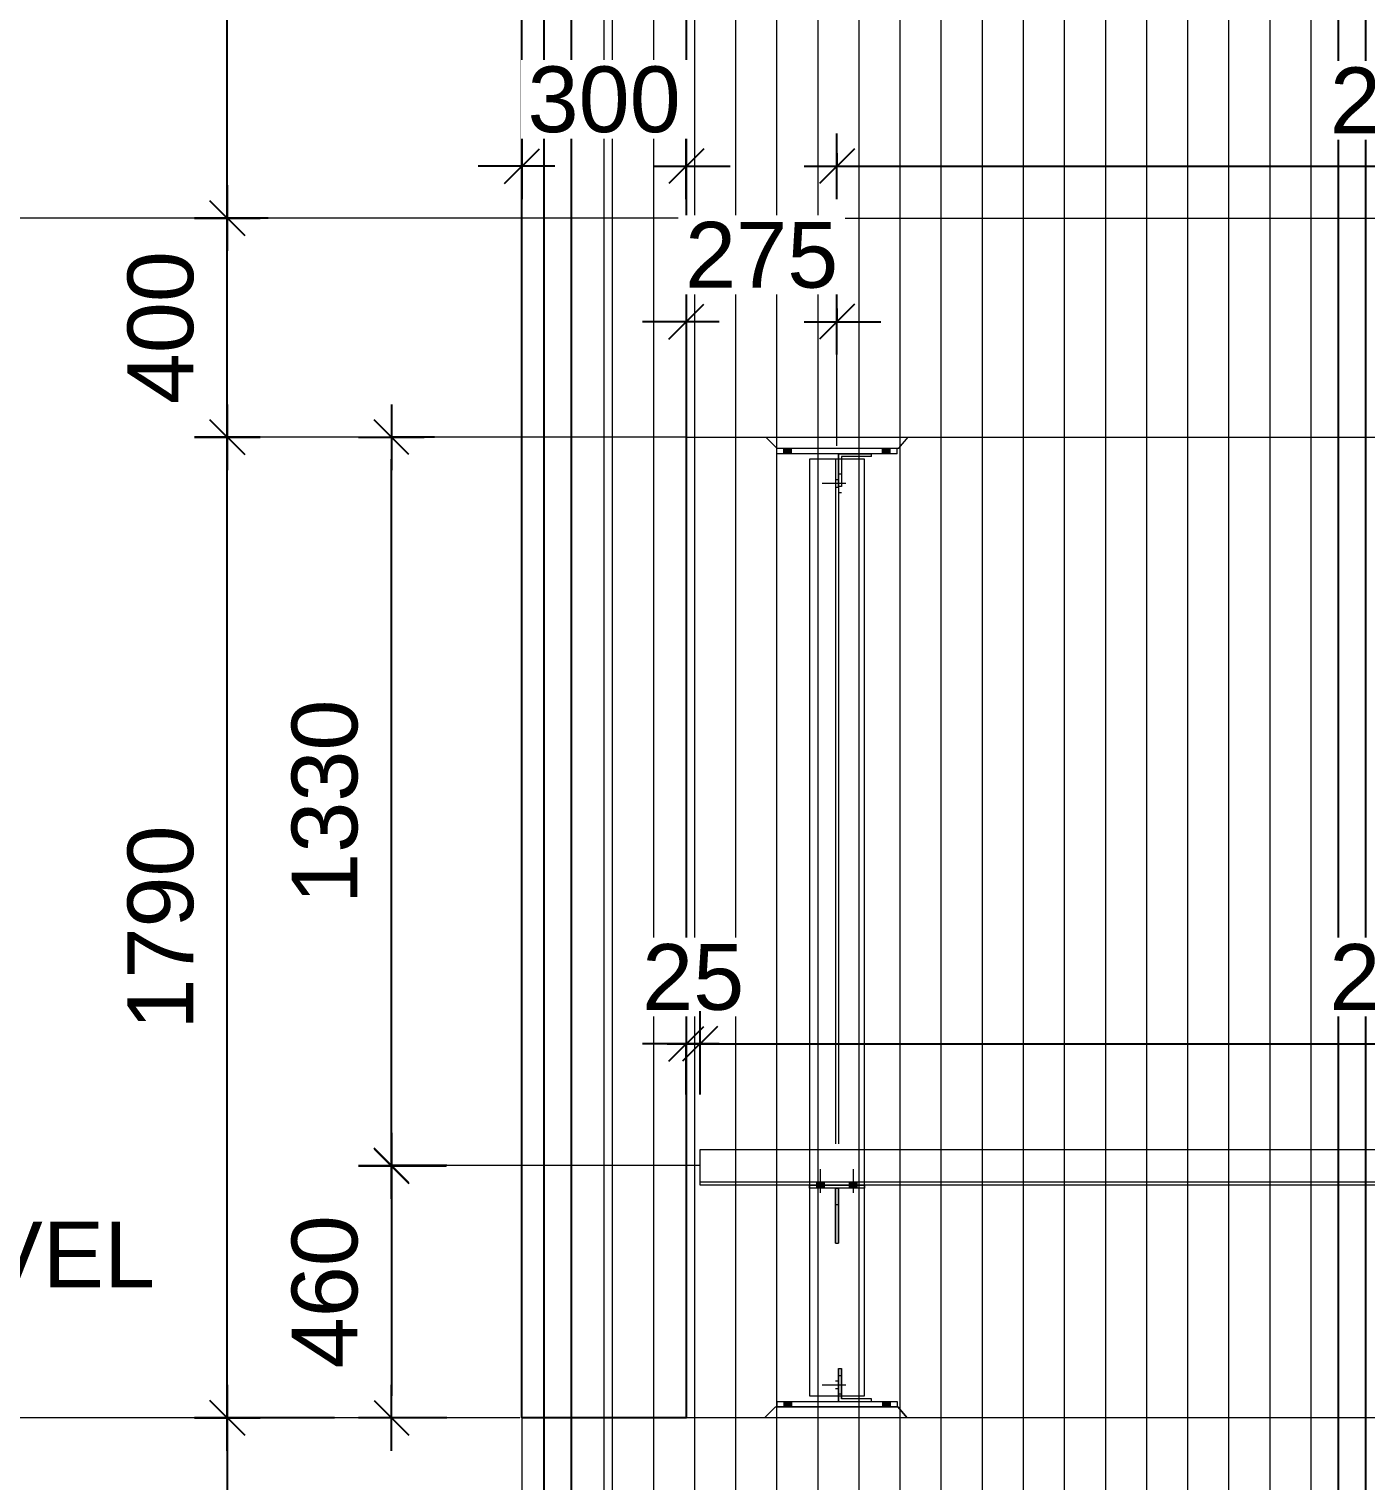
# Model space of a CAD drawing. Header units: millimetres. Extents: x 663313 to 1226001, y 1431724 to 1620898.
# Drawn here: x 663603.76 to 663606.2, y 1524720.935 to 1524723.586 of the extents above; entities that cross this region are included whole.
import ezdxf

# ---------------------------------------------------------------- set-up
doc = ezdxf.new("R2010")
doc.units = ezdxf.units.MM
for name, pattern in [('Grid Line', [22.225, 12.7, -3.175, 3.175, -3.175]), ('HIDDEN', [0.375, 0.25, -0.125]), ('XKITLINE00', [0]), ('XKITLINE02', [4, 2, -2])]:
    doc.linetypes.add(name, pattern=pattern)
doc.layers.get('Defpoints').update_dxf_attribs({"color": 140})
for name, color, linetype in [('000 - D I M', 1, 'Continuous'), ('DIM', 1, 'Continuous'), ('REVISE', 3, 'Continuous'), ('VPORT', 250, 'Continuous')]:
    doc.layers.add(name, color=color, linetype=linetype)
for name, color, linetype, lineweight in [('A-GENM', 29, 'Continuous', 9), ('Bolt', 7, 'Continuous', 0), ('Part', 2, 'Continuous', 0), ('S-GRID', 1, 'Continuous', 9)]:
    doc.layers.add(name, color=color, linetype=linetype, lineweight=lineweight)
doc.styles.add('Arial', font='arial.ttf')
doc.dimstyles.new('Dim - 40 - End', dxfattribs={"dimscale": 0.04, "dimtxt": 3, "dimasz": 1, "dimexe": 0, "dimexo": 2.5, "dimgap": 1.5, "dimtad": 1, "dimdec": 0, "dimlfac": 1000, "dimzin": 1, "dimdsep": 46, "dimtxsty": 'Arial', "dimblk": 'END', "dimcen": 0.09, "dimclrd": 1, "dimclre": 49, "dimclrt": 3, "dimadec": 0, "dimazin": 0, "dimtfac": 1, "dimtdec": 0, "dimtix": 1, "dimtofl": 0, "dimtmove": 2, "dimatfit": 3, "dimfxl": 1, "dimtfill": 1, "dimtfillclr": 256, "dimtolj": 1, "dimtzin": 0, "dimarcsym": 0})

# ---------------------------------------------------------------- blocks, each defined once
blk = doc.blocks.new('*A2772264')
at = {"layer": 'Part', "linetype": 'XKITLINE00', "lineweight": 0}
for p, q in [((265.875752, -44.216541), (265.875759, -44.216541)), ((265.875759, -44.216541), (268.075759, -44.216541)), ((265.875759, -44.316541), (265.875759, -44.216541)), ((268.075752, -44.216541), (268.075759, -44.216541)), ((268.075759, -44.216541), (268.075759, -44.316541)), ((265.875752, -44.316541), (265.875759, -44.316541)), ((268.075759, -44.316541), (265.875759, -44.316541)), ((268.075752, -44.316541), (268.075759, -44.316541))]:
    blk.add_line(p, q, dxfattribs=at)
at = {"layer": 'Part', "linetype": 'XKITLINE02', "lineweight": 0}
for p, q in [((265.875752, -44.216541), (265.875752, -44.316541)), ((268.075752, -44.216541), (268.075752, -44.316541))]:
    blk.add_line(p, q, dxfattribs=at)
blk = doc.blocks.new('*A2773265')
at = {"layer": 'Part', "linetype": 'XKITLINE02', "lineweight": 0}
for p, q in [((267.005754, -43.616541), (267.055757, -43.616541)), ((267.005754, -44.216541), (267.005754, -43.616541)), ((267.005757, -43.616541), (267.005757, -44.116541)), ((267.055754, -44.166541), (267.055754, -43.616541)), ((267.055757, -43.616541), (267.055757, -44.116541)), ((267.005754, -44.216541), (267.605757, -44.216541)), ((267.605754, -44.216541), (267.605754, -44.166541))]:
    blk.add_line(p, q, dxfattribs=at)
at = {"layer": 'Part', "linetype": 'XKITLINE00', "lineweight": 0}
for p, q in [((267.005757, -44.116541), (267.005757, -44.216541)), ((267.605757, -44.166541), (267.055754, -44.166541)), ((267.055757, -44.116541), (267.055757, -44.166541)), ((267.605757, -44.216541), (267.605757, -44.166541))]:
    blk.add_line(p, q, dxfattribs=at)
blk = doc.blocks.new('*A2774266')
at = {"layer": 'Part', "linetype": 'XKITLINE02', "lineweight": 0}
for p, q in [((265.675751, -44.516541), (265.875752, -44.316541)), ((268.27576, -44.516541), (265.675751, -44.516541)), ((268.275751, -44.516541), (268.105752, -44.316541))]:
    blk.add_line(p, q, dxfattribs=at)
at = {"layer": 'Part', "linetype": 'XKITLINE00', "lineweight": 0}
for p, q in [((265.67576, -44.516541), (265.875759, -44.316541)), ((265.875752, -44.316541), (265.875759, -44.316541)), ((265.875759, -44.316541), (268.105759, -44.316541)), ((268.105759, -44.316541), (268.27576, -44.516541))]:
    blk.add_line(p, q, dxfattribs=at)
blk = doc.blocks.new('*A2775267')
at = {"layer": 'Bolt', "linetype": 'XKITLINE02', "lineweight": 0}
for p, q in [((267.134955, -43.916541), (266.705755, -43.916541)), ((267.005755, -43.846541), (266.945755, -43.846541)), ((267.005756, -43.986541), (266.945756, -43.986541)), ((267.055755, -43.746541), (267.005755, -43.746541)), ((267.055756, -44.086541), (267.005756, -44.086541))]:
    blk.add_line(p, q, dxfattribs=at)
blk = doc.blocks.new('*A2776268')
at = {"layer": 'Bolt'}
for points in [[(266.006, -44.317), (266.006, -44.217), (266.146, -44.217), (266.146, -44.317)], [(267.806, -44.317), (267.806, -44.217), (267.946, -44.217), (267.946, -44.317)]]:
    blk.add_hatch(color=256, dxfattribs=at).paths.add_polyline_path(points, flags=17)
at = {"layer": 'Bolt', "linetype": 'XKITLINE00', "lineweight": 0}
for p, q in [((266.006, -44.217), (266.006, -44.317)), ((266.076, -44.217), (266.076, -44.317)), ((266.146, -44.217), (266.146, -44.317)), ((267.806, -44.217), (267.806, -44.317)), ((267.876, -44.217), (267.876, -44.317)), ((267.946, -44.217), (267.946, -44.317))]:
    blk.add_line(p, q, dxfattribs=at)
blk = doc.blocks.new('*A2777269')
at = {"layer": 'Part', "linetype": 'XKITLINE00', "lineweight": 0}
for p, q in [((266.945758, -40.326541), (267.005763, -40.326541)), ((266.945763, -40.626541), (266.945763, -40.326541)), ((267.005758, -40.326541), (267.005763, -40.326541)), ((267.005763, -40.326541), (267.005763, -40.626541)), ((266.945759, -41.326541), (266.945763, -40.626541)), ((267.005763, -40.626541), (266.945763, -40.626541)), ((267.005763, -40.626541), (267.005759, -41.326541)), ((266.945758, -41.326541), (267.005759, -41.326541)), ((267.005759, -41.326541), (267.005758, -41.326541))]:
    blk.add_line(p, q, dxfattribs=at)
at = {"layer": 'Part', "linetype": 'XKITLINE02', "lineweight": 0}
for p, q in [((266.945763, -40.326541), (266.945758, -40.326541)), ((266.945758, -40.326541), (266.945758, -41.326541)), ((267.005758, -41.326541), (267.005758, -40.326541)), ((266.945759, -41.326541), (266.945758, -41.326541))]:
    blk.add_line(p, q, dxfattribs=at)
blk = doc.blocks.new('*A2778270')
at = {"layer": 'Part', "linetype": 'XKITLINE02', "lineweight": 0}
for p, q in [((266.475758, -40.266541), (267.475763, -40.266541)), ((266.475758, -40.326541), (266.475758, -40.266541)), ((267.475758, -40.266541), (267.475758, -40.326541))]:
    blk.add_line(p, q, dxfattribs=at)
at = {"layer": 'Part', "linetype": 'XKITLINE00', "lineweight": 0}
for p, q in [((266.475763, -40.326541), (266.475763, -40.266541)), ((267.475763, -40.326541), (267.475763, -40.266541)), ((267.475763, -40.326541), (266.475758, -40.326541)), ((267.475758, -40.326541), (267.475763, -40.326541))]:
    blk.add_line(p, q, dxfattribs=at)
blk = doc.blocks.new('*A2779271')
at = {"layer": 'Bolt'}
for points in [[(266.606, -40.267), (266.606, -40.207), (266.746, -40.207), (266.746, -40.267)], [(266.606, -40.327), (266.606, -40.267), (266.746, -40.267), (266.746, -40.327)], [(267.206, -40.267), (267.206, -40.207), (267.346, -40.207), (267.346, -40.267)], [(267.206, -40.327), (267.206, -40.267), (267.346, -40.267), (267.346, -40.327)]]:
    blk.add_hatch(color=256, dxfattribs=at).paths.add_polyline_path(points, flags=17)
at = {"layer": 'Bolt', "linetype": 'XKITLINE00', "lineweight": 0}
for p, q in [((266.676, -40.406), (266.676, -39.977)), ((267.276, -40.406), (267.276, -39.977)), ((266.606, -40.267), (266.606, -40.207)), ((266.606, -40.327), (266.606, -40.267)), ((266.746, -40.267), (266.746, -40.207)), ((266.746, -40.327), (266.746, -40.267)), ((267.206, -40.267), (267.206, -40.207)), ((267.206, -40.327), (267.206, -40.267)), ((267.346, -40.267), (267.346, -40.207)), ((267.346, -40.327), (267.346, -40.267))]:
    blk.add_line(p, q, dxfattribs=at)
blk = doc.blocks.new('*A2793272')
at = {"layer": 'Part', "linetype": 'XKITLINE00', "lineweight": 0}
for p, q in [((265.875752, -26.570507), (268.075759, -26.570507)), ((268.075759, -26.670507), (265.875752, -26.670507)), ((265.875759, -26.670507), (265.875759, -26.570507)), ((268.075759, -26.570507), (268.075752, -26.570507)), ((268.075752, -26.670507), (268.075759, -26.670507)), ((268.075759, -26.670507), (268.075759, -26.570507))]:
    blk.add_line(p, q, dxfattribs=at)
at = {"layer": 'Part', "linetype": 'XKITLINE02', "lineweight": 0}
for p, q in [((265.875752, -26.670507), (265.875752, -26.570507)), ((268.075752, -26.670507), (268.075752, -26.570507))]:
    blk.add_line(p, q, dxfattribs=at)
blk = doc.blocks.new('*A2794273')
at = {"layer": 'Part', "linetype": 'XKITLINE02', "lineweight": 0}
for p, q in [((267.005754, -26.670507), (267.605757, -26.670507)), ((267.005754, -27.270507), (267.005754, -26.670507)), ((267.055754, -26.720507), (267.055754, -27.270507)), ((267.605754, -26.720507), (267.605754, -26.670507)), ((267.005757, -26.770507), (267.005757, -27.270507)), ((267.055757, -26.770507), (267.055757, -27.270507)), ((267.055757, -27.270507), (267.005754, -27.270507))]:
    blk.add_line(p, q, dxfattribs=at)
at = {"layer": 'Part', "linetype": 'XKITLINE00', "lineweight": 0}
for p, q in [((267.005757, -26.670507), (267.005757, -26.770507)), ((267.055757, -26.720507), (267.055754, -26.720507)), ((267.605757, -26.720507), (267.055757, -26.720507)), ((267.055757, -26.720507), (267.055757, -26.770507)), ((267.605754, -26.720507), (267.605757, -26.720507)), ((267.605757, -26.720507), (267.605757, -26.670507))]:
    blk.add_line(p, q, dxfattribs=at)
blk = doc.blocks.new('*A2795274')
at = {"layer": 'Part', "linetype": 'XKITLINE02', "lineweight": 0}
for p, q in [((265.675751, -26.370507), (268.27576, -26.370507)), ((265.675751, -26.370507), (265.875752, -26.570507)), ((268.105752, -26.570507), (268.275751, -26.370507)), ((265.875752, -26.570507), (265.875759, -26.570507))]:
    blk.add_line(p, q, dxfattribs=at)
at = {"layer": 'Part', "linetype": 'XKITLINE00', "lineweight": 0}
for p, q in [((265.875759, -26.570507), (265.67576, -26.370507)), ((268.105759, -26.570507), (268.27576, -26.370507)), ((265.875759, -26.570507), (265.875752, -26.570507)), ((265.875759, -26.570507), (268.105759, -26.570507)), ((268.105759, -26.570507), (268.105752, -26.570507))]:
    blk.add_line(p, q, dxfattribs=at)
blk = doc.blocks.new('*A2796275')
at = {"layer": 'Bolt', "linetype": 'XKITLINE02', "lineweight": 0}
for p, q in [((267.134955, -26.970507), (266.705755, -26.970507)), ((267.005755, -26.900507), (266.945755, -26.900507)), ((267.055755, -26.800507), (267.005755, -26.800507)), ((267.005756, -27.040507), (266.945756, -27.040507)), ((267.055756, -27.140507), (267.005756, -27.140507))]:
    blk.add_line(p, q, dxfattribs=at)
blk = doc.blocks.new('*A2797276')
at = {"layer": 'Bolt'}
for points in [[(266.146, -26.571), (266.146, -26.671), (266.006, -26.671), (266.006, -26.571)], [(267.946, -26.571), (267.946, -26.671), (267.806, -26.671), (267.806, -26.571)]]:
    blk.add_hatch(color=256, dxfattribs=at).paths.add_polyline_path(points, flags=17)
at = {"layer": 'Bolt', "linetype": 'XKITLINE00', "lineweight": 0}
for p, q in [((266.006, -26.671), (266.006, -26.571)), ((266.076, -26.671), (266.076, -26.571)), ((266.146, -26.671), (266.146, -26.571)), ((267.806, -26.671), (267.806, -26.571)), ((267.876, -26.671), (267.876, -26.571)), ((267.946, -26.671), (267.946, -26.571))]:
    blk.add_line(p, q, dxfattribs=at)
blk = doc.blocks.new('END')
at = {"color": 1}
for p, q in [((0, 1.5), (0, -1.5)), ((1.5, 0), (-1.5, 0))]:
    blk.add_line(p, q, dxfattribs=at)
at = {"color": 3}
blk.add_line((-0.795, -0.795), (0.795, 0.795), dxfattribs=at)
blk = doc.blocks.new('*D4263')
at = {"layer": '000 - D I M', "color": 49, "lineweight": -2, "transparency": 16777216}
for p, q in [((663604.5222, 1524721.5112), (663604.421, 1524721.5112)), ((663604.5222, 1524721.0507), (663604.421, 1524721.0507))]:
    blk.add_line(p, q, dxfattribs=at)
at = {"layer": '000 - D I M', "color": 1, "lineweight": -2, "transparency": 16777216}
blk.add_line((663604.421, 1524721.4712), (663604.421, 1524721.0907), dxfattribs=at)
at = {"layer": 'Defpoints', "color": 0, "transparency": 16777216}
for p in [(663604.6222, 1524721.5112), (663604.421, 1524721.0507), (663604.6222, 1524721.0507)]:
    blk.add_point(p, dxfattribs=at)
at = {"layer": '000 - D I M', "color": 1, "lineweight": -2, "transparency": 16777216, "xscale": 0.04, "yscale": 0.04, "zscale": 0.04}
for p, rotation in [((663604.421, 1524721.5112), 90), ((663604.421, 1524721.0507), 270)]:
    blk.add_blockref('END', p, dxfattribs=dict(at, rotation=rotation))
at = {"layer": '000 - D I M', "color": 3, "transparency": 16777216, "insert": (663604.2997, 1524721.2809), "char_height": 0.12, "attachment_point": 5, "rotation": 90, "style": 'Arial', "bg_fill": 3, "box_fill_scale": 1.1, "bg_fill_color": 256, "bg_fill_true_color": 13158600, "bg_fill_transparency": 0}
blk.add_mtext('\\A1;460', dxfattribs=at)
blk = doc.blocks.new('*D4264')
at = {"layer": '000 - D I M', "color": 49, "lineweight": -2, "transparency": 16777216}
for p, q in [((663604.4995, 1524722.8407), (663604.421, 1524722.8407)), ((663604.5207, 1524721.5102), (663604.421, 1524721.5102))]:
    blk.add_line(p, q, dxfattribs=at)
at = {"layer": '000 - D I M', "color": 1, "lineweight": -2, "transparency": 16777216}
blk.add_line((663604.421, 1524721.5502), (663604.421, 1524722.8007), dxfattribs=at)
at = {"layer": 'Defpoints', "color": 0, "transparency": 16777216}
for p in [(663604.421, 1524722.8407), (663604.5995, 1524722.8407), (663604.6207, 1524721.5102)]:
    blk.add_point(p, dxfattribs=at)
at = {"layer": '000 - D I M', "color": 1, "lineweight": -2, "transparency": 16777216, "xscale": 0.04, "yscale": 0.04, "zscale": 0.04}
for p, rotation in [((663604.421, 1524722.8407), 90), ((663604.421, 1524721.5102), 270)]:
    blk.add_blockref('END', p, dxfattribs=dict(at, rotation=rotation))
at = {"layer": '000 - D I M', "color": 3, "transparency": 16777216, "insert": (663604.2997, 1524722.1754), "char_height": 0.12, "attachment_point": 5, "rotation": 90, "style": 'Arial', "bg_fill": 3, "box_fill_scale": 1.1, "bg_fill_color": 256, "bg_fill_true_color": 13158600, "bg_fill_transparency": 0}
blk.add_mtext('\\A1;1330', dxfattribs=at)
blk = doc.blocks.new('*D4265')
at = {"layer": '000 - D I M', "color": 49, "lineweight": -2, "transparency": 16777216}
for p, q in [((663604.3173, 1524721.0507), (663604.1214, 1524721.0507)), ((663604.3173, 1524720.1007), (663604.1214, 1524720.1007))]:
    blk.add_line(p, q, dxfattribs=at)
at = {"layer": '000 - D I M', "color": 1, "lineweight": -2, "transparency": 16777216}
blk.add_line((663604.1214, 1524721.0107), (663604.1214, 1524720.1407), dxfattribs=at)
at = {"layer": 'Defpoints', "color": 0, "transparency": 16777216}
for p in [(663604.4173, 1524721.0507), (663604.1214, 1524720.1007), (663604.4173, 1524720.1007)]:
    blk.add_point(p, dxfattribs=at)
at = {"layer": '000 - D I M', "color": 1, "lineweight": -2, "transparency": 16777216, "xscale": 0.04, "yscale": 0.04, "zscale": 0.04}
for p, rotation in [((663604.1214, 1524721.0507), 90), ((663604.1214, 1524720.1007), 270)]:
    blk.add_blockref('END', p, dxfattribs=dict(at, rotation=rotation))
at = {"layer": '000 - D I M', "color": 3, "transparency": 16777216, "insert": (663604.0001, 1524720.5757), "char_height": 0.12, "attachment_point": 5, "rotation": 90, "style": 'Arial', "bg_fill": 3, "box_fill_scale": 1.1, "bg_fill_color": 256, "bg_fill_true_color": 13158600, "bg_fill_transparency": 0}
blk.add_mtext('\\A1;950', dxfattribs=at)
blk = doc.blocks.new('*D4266')
at = {"layer": '000 - D I M', "color": 49, "lineweight": -2, "transparency": 16777216}
for p, q in [((663604.164, 1524722.8407), (663604.1214, 1524722.8407)), ((663604.164, 1524721.0507), (663604.1214, 1524721.0507))]:
    blk.add_line(p, q, dxfattribs=at)
at = {"layer": '000 - D I M', "color": 1, "lineweight": -2, "transparency": 16777216}
blk.add_line((663604.1214, 1524721.0907), (663604.1214, 1524722.8007), dxfattribs=at)
at = {"layer": 'Defpoints', "color": 0, "transparency": 16777216}
for p in [(663604.1214, 1524722.8407), (663604.264, 1524722.8407), (663604.264, 1524721.0507)]:
    blk.add_point(p, dxfattribs=at)
at = {"layer": '000 - D I M', "color": 1, "lineweight": -2, "transparency": 16777216, "xscale": 0.04, "yscale": 0.04, "zscale": 0.04}
for p, rotation in [((663604.1214, 1524722.8407), 90), ((663604.1214, 1524721.0507), 270)]:
    blk.add_blockref('END', p, dxfattribs=dict(at, rotation=rotation))
at = {"layer": '000 - D I M', "color": 3, "transparency": 16777216, "insert": (663604.0001, 1524721.9457), "char_height": 0.12, "attachment_point": 5, "rotation": 90, "style": 'Arial', "bg_fill": 3, "box_fill_scale": 1.1, "bg_fill_color": 256, "bg_fill_true_color": 13158600, "bg_fill_transparency": 0}
blk.add_mtext('\\A1;1790', dxfattribs=at)
blk = doc.blocks.new('*D4267')
at = {"layer": '000 - D I M', "color": 49, "lineweight": -2, "transparency": 16777216}
for p, q in [((663604.1563, 1524723.2407), (663604.1214, 1524723.2407)), ((663604.1563, 1524722.8407), (663604.1214, 1524722.8407))]:
    blk.add_line(p, q, dxfattribs=at)
at = {"layer": '000 - D I M', "color": 1, "lineweight": -2, "transparency": 16777216}
blk.add_line((663604.1214, 1524722.8807), (663604.1214, 1524723.2007), dxfattribs=at)
at = {"layer": 'Defpoints', "color": 0, "transparency": 16777216}
for p in [(663604.1214, 1524723.2407), (663604.2563, 1524723.2407), (663604.2563, 1524722.8407)]:
    blk.add_point(p, dxfattribs=at)
at = {"layer": '000 - D I M', "color": 1, "lineweight": -2, "transparency": 16777216, "xscale": 0.04, "yscale": 0.04, "zscale": 0.04}
for p, rotation in [((663604.1214, 1524723.2407), 90), ((663604.1214, 1524722.8407), 270)]:
    blk.add_blockref('END', p, dxfattribs=dict(at, rotation=rotation))
at = {"layer": '000 - D I M', "color": 3, "transparency": 16777216, "insert": (663604.0001, 1524723.0407), "char_height": 0.12, "attachment_point": 5, "rotation": 90, "style": 'Arial', "bg_fill": 3, "box_fill_scale": 1.1, "bg_fill_color": 256, "bg_fill_true_color": 13158600, "bg_fill_transparency": 0}
blk.add_mtext('\\A1;400', dxfattribs=at)
blk = doc.blocks.new('GM_Louver Grill Vertical Z1 - Z Profile-V42-ENT 4 ELE-1 sheet')
at = {"layer": 'A-GENM'}
blk.add_line((1800304.2, 105898.4), (1800304.2, 110050), dxfattribs=at)
blk = doc.blocks.new('2')
at = {"color": 1}
for p, q in [((1799028.8, 110050), (1799028.8, 105902.3)), ((1800429.2, 105902.3), (1800429.2, 110050))]:
    blk.add_line(p, q, dxfattribs=at)
blk.add_lwpolyline([(1800479.2, 110050), (1798978.8, 110050), (1798978.8, 105902.3), (1800479.2, 105902.3)], close=True, dxfattribs=at)
at = {"layer": 'A-GENM'}
for p in [(-1200, 0), (-1125, 0), (-1050, 0), (-975, 0), (-900, 0), (-825, 0), (-750, 0), (-675, 0), (-600, 0), (-525, 0), (-450, 0), (-375, 0), (-300, 0), (-225, 0), (-150, 0), (-75, 0), (0, 0), (75, 0)]:
    blk.add_blockref('GM_Louver Grill Vertical Z1 - Z Profile-V42-ENT 4 ELE-1 sheet', p, dxfattribs=at)
blk = doc.blocks.new('*D4054')
at = {"layer": '000 - D I M', "color": 1, "lineweight": -2, "transparency": 16777216}
for p, q in [((663604.6192, 1524723.3354), (663604.5792, 1524723.3354)), ((663604.9992, 1524723.3354), (663605.0392, 1524723.3354))]:
    blk.add_line(p, q, dxfattribs=at)
at = {"layer": '000 - D I M', "color": 49, "lineweight": -2, "transparency": 16777216}
for p, q in [((663604.6592, 1524723.3371), (663604.6592, 1524723.3354)), ((663604.9592, 1524723.3371), (663604.9592, 1524723.3354))]:
    blk.add_line(p, q, dxfattribs=at)
at = {"layer": 'Defpoints', "color": 0, "transparency": 16777216}
for p in [(663604.9592, 1524723.3354), (663604.6592, 1524723.2371), (663604.9592, 1524723.2371)]:
    blk.add_point(p, dxfattribs=at)
at = {"layer": '000 - D I M', "color": 1, "lineweight": -2, "transparency": 16777216, "xscale": 0.04, "yscale": 0.04, "zscale": 0.04}
blk.add_blockref('END', (663604.6592, 1524723.3354), dxfattribs=at)
at = {"layer": '000 - D I M', "color": 1, "lineweight": -2, "transparency": 16777216, "xscale": 0.04, "yscale": 0.04, "zscale": 0.04, "rotation": 180}
blk.add_blockref('END', (663604.9592, 1524723.3354), dxfattribs=at)
at = {"layer": '000 - D I M', "color": 3, "transparency": 16777216, "insert": (663604.8092, 1524723.4567), "char_height": 0.12, "attachment_point": 5, "style": 'Arial', "bg_fill": 3, "box_fill_scale": 1.1, "bg_fill_color": 256, "bg_fill_true_color": 13158600, "bg_fill_transparency": 0}
blk.add_mtext('\\A1;300', dxfattribs=at)
blk = doc.blocks.new('*D4055')
at = {"layer": '000 - D I M', "color": 49, "lineweight": -2, "transparency": 16777216}
for p, q in [((663605.2342, 1524723.0756), (663605.2342, 1524723.0516)), ((663604.9592, 1524723.0533), (663604.9592, 1524723.0516))]:
    blk.add_line(p, q, dxfattribs=at)
at = {"layer": '000 - D I M', "color": 1, "lineweight": -2, "transparency": 16777216}
for p, q in [((663604.9192, 1524723.0516), (663604.8792, 1524723.0516)), ((663605.2742, 1524723.0516), (663605.3142, 1524723.0516))]:
    blk.add_line(p, q, dxfattribs=at)
at = {"layer": 'Defpoints', "color": 0, "transparency": 16777216}
for p in [(663605.2342, 1524723.0516), (663605.2342, 1524722.9756), (663604.9592, 1524722.9533)]:
    blk.add_point(p, dxfattribs=at)
at = {"layer": '000 - D I M', "color": 1, "lineweight": -2, "transparency": 16777216, "xscale": 0.04, "yscale": 0.04, "zscale": 0.04}
blk.add_blockref('END', (663604.9592, 1524723.0516), dxfattribs=at)
at = {"layer": '000 - D I M', "color": 1, "lineweight": -2, "transparency": 16777216, "xscale": 0.04, "yscale": 0.04, "zscale": 0.04, "rotation": 180}
blk.add_blockref('END', (663605.2342, 1524723.0516), dxfattribs=at)
at = {"layer": '000 - D I M', "color": 3, "transparency": 16777216, "insert": (663605.0967, 1524723.1729), "char_height": 0.12, "attachment_point": 5, "style": 'Arial', "bg_fill": 3, "box_fill_scale": 1.1, "bg_fill_color": 256, "bg_fill_true_color": 13158600, "bg_fill_transparency": 0}
blk.add_mtext('\\A1;275', dxfattribs=at)
blk = doc.blocks.new('*D4056')
at = {"layer": '000 - D I M', "color": 49, "lineweight": -2, "transparency": 16777216}
for p, q in [((663605.2342, 1524723.3594), (663605.2342, 1524723.3354)), ((663607.4062, 1524723.3295), (663607.4062, 1524723.3354))]:
    blk.add_line(p, q, dxfattribs=at)
at = {"layer": '000 - D I M', "color": 1, "lineweight": -2, "transparency": 16777216}
blk.add_line((663605.2742, 1524723.3354), (663607.3662, 1524723.3354), dxfattribs=at)
at = {"layer": 'Defpoints', "color": 0, "transparency": 16777216}
for p in [(663607.4062, 1524723.3354), (663605.2342, 1524723.2594), (663607.4062, 1524723.2295)]:
    blk.add_point(p, dxfattribs=at)
at = {"layer": '000 - D I M', "color": 1, "lineweight": -2, "transparency": 16777216, "xscale": 0.04, "yscale": 0.04, "zscale": 0.04, "rotation": 180}
blk.add_blockref('END', (663605.2342, 1524723.3354), dxfattribs=at)
at = {"layer": '000 - D I M', "color": 1, "lineweight": -2, "transparency": 16777216, "xscale": 0.04, "yscale": 0.04, "zscale": 0.04}
blk.add_blockref('END', (663607.4062, 1524723.3354), dxfattribs=at)
at = {"layer": '000 - D I M', "color": 3, "transparency": 16777216, "insert": (663606.3202, 1524723.4557), "char_height": 0.12, "attachment_point": 5, "style": 'Arial', "bg_fill": 3, "box_fill_scale": 1.1, "bg_fill_color": 256, "bg_fill_true_color": 13158600, "bg_fill_transparency": 0}
blk.add_mtext('\\A1;2172', dxfattribs=at)
blk = doc.blocks.new('*D4421')
at = {"layer": '000 - D I M', "color": 1, "lineweight": -2, "transparency": 16777216}
for p, q in [((663604.9192, 1524721.7333), (663604.8792, 1524721.7333)), ((663605.0242, 1524721.7333), (663605.0642, 1524721.7333))]:
    blk.add_line(p, q, dxfattribs=at)
at = {"layer": '000 - D I M', "color": 49, "lineweight": -2, "transparency": 16777216}
for p, q in [((663604.9592, 1524721.6407), (663604.9592, 1524721.7333)), ((663604.9842, 1524721.6407), (663604.9842, 1524721.7333))]:
    blk.add_line(p, q, dxfattribs=at)
at = {"layer": 'Defpoints', "color": 0, "transparency": 16777216}
for p in [(663604.9592, 1524721.7333), (663604.9592, 1524721.5407), (663604.9842, 1524721.5407)]:
    blk.add_point(p, dxfattribs=at)
at = {"layer": '000 - D I M', "color": 1, "lineweight": -2, "transparency": 16777216, "xscale": 0.04, "yscale": 0.04, "zscale": 0.04}
blk.add_blockref('END', (663604.9592, 1524721.7333), dxfattribs=at)
at = {"layer": '000 - D I M', "color": 1, "lineweight": -2, "transparency": 16777216, "xscale": 0.04, "yscale": 0.04, "zscale": 0.04, "rotation": 180}
blk.add_blockref('END', (663604.9842, 1524721.7333), dxfattribs=at)
at = {"layer": '000 - D I M', "color": 3, "transparency": 16777216, "insert": (663604.9717, 1524721.8546), "char_height": 0.12, "attachment_point": 5, "style": 'Arial', "bg_fill": 3, "box_fill_scale": 1.1, "bg_fill_color": 256, "bg_fill_true_color": 13158600, "bg_fill_transparency": 0}
blk.add_mtext('\\A1;25', dxfattribs=at)
blk = doc.blocks.new('*D4422')
at = {"layer": '000 - D I M', "color": 49, "lineweight": -2, "transparency": 16777216}
for p, q in [((663604.9842, 1524721.6407), (663604.9842, 1524721.7333)), ((663607.6542, 1524721.6407), (663607.6542, 1524721.7333))]:
    blk.add_line(p, q, dxfattribs=at)
at = {"layer": '000 - D I M', "color": 1, "lineweight": -2, "transparency": 16777216}
blk.add_line((663605.0242, 1524721.7333), (663607.6142, 1524721.7333), dxfattribs=at)
at = {"layer": 'Defpoints', "color": 0, "transparency": 16777216}
for p in [(663607.6542, 1524721.7333), (663604.9842, 1524721.5407), (663607.6542, 1524721.5407)]:
    blk.add_point(p, dxfattribs=at)
at = {"layer": '000 - D I M', "color": 1, "lineweight": -2, "transparency": 16777216, "xscale": 0.04, "yscale": 0.04, "zscale": 0.04, "rotation": 180}
blk.add_blockref('END', (663604.9842, 1524721.7333), dxfattribs=at)
at = {"layer": '000 - D I M', "color": 1, "lineweight": -2, "transparency": 16777216, "xscale": 0.04, "yscale": 0.04, "zscale": 0.04}
blk.add_blockref('END', (663607.6542, 1524721.7333), dxfattribs=at)
at = {"layer": '000 - D I M', "color": 3, "transparency": 16777216, "insert": (663606.3192, 1524721.8546), "char_height": 0.12, "attachment_point": 5, "style": 'Arial', "bg_fill": 3, "box_fill_scale": 1.1, "bg_fill_color": 256, "bg_fill_true_color": 13158600, "bg_fill_transparency": 0}
blk.add_mtext('\\A1;2670', dxfattribs=at)
blk = doc.blocks.new('*D4060')
at = {"layer": '000 - D I M', "color": 49, "lineweight": -2, "transparency": 16777216}
for p, q in [((663604.1957, 1524724.5507), (663604.1214, 1524724.5507)), ((663604.1957, 1524723.2407), (663604.1214, 1524723.2407))]:
    blk.add_line(p, q, dxfattribs=at)
at = {"layer": '000 - D I M', "color": 1, "lineweight": -2, "transparency": 16777216}
blk.add_line((663604.1214, 1524723.2807), (663604.1214, 1524724.5107), dxfattribs=at)
at = {"layer": 'Defpoints', "color": 0, "transparency": 16777216}
for p in [(663604.1214, 1524724.5507), (663604.2957, 1524724.5507), (663604.2957, 1524723.2407)]:
    blk.add_point(p, dxfattribs=at)
at = {"layer": '000 - D I M', "color": 1, "lineweight": -2, "transparency": 16777216, "xscale": 0.04, "yscale": 0.04, "zscale": 0.04}
for p, rotation in [((663604.1214, 1524724.5507), 90), ((663604.1214, 1524723.2407), 270)]:
    blk.add_blockref('END', p, dxfattribs=dict(at, rotation=rotation))
at = {"layer": '000 - D I M', "color": 3, "transparency": 16777216, "insert": (663604.0001, 1524723.8957), "char_height": 0.12, "attachment_point": 5, "rotation": 90, "style": 'Arial', "bg_fill": 3, "box_fill_scale": 1.1, "bg_fill_color": 256, "bg_fill_true_color": 13158600, "bg_fill_transparency": 0}
blk.add_mtext('\\A1;1310', dxfattribs=at)

msp = doc.modelspace()

# ---------------------------------------------------------------- hatches: boundary and pattern name
at = {"layer": 'VPORT'}
h = msp.add_hatch(dxfattribs=at)
h.set_pattern_fill('ANGLE', color=6)
h.set_pattern_definition([(235.288, (663627.358, 1524790.5456), (5.74185, -3.9776), [5.08, -1.905]), (325.288, (663627.358, 1524790.5456), (3.9776, 5.74185), [5.08, -1.905])])
h.paths.add_polyline_path([(663617.8537, 1524792.0691), (663619.0867, 1524791.215), (663617.3783, 1524788.7489), (663616.1453, 1524789.603)])
edge = h.paths.add_edge_path(flags=16)
edge.add_line((663617.5126, 1524790.4806), (663617.7194, 1524790.3374))
edge = h.paths.add_edge_path(flags=16)
edge.add_line((663617.5444, 1524790.3056), (663617.6876, 1524790.5124))
h.paths.add_polyline_path([(663612.4437, 1524784.2591), (663613.6767, 1524783.405), (663611.9683, 1524780.9389), (663610.7353, 1524781.793)])
edge = h.paths.add_edge_path(flags=16)
edge.add_line((663612.1026, 1524782.6706), (663612.3094, 1524782.5274))
edge = h.paths.add_edge_path(flags=16)
edge.add_line((663612.1344, 1524782.4956), (663612.2776, 1524782.7024))
h.paths.add_polyline_path([(663604.7567, 1524773.1621), (663605.9897, 1524772.308), (663604.2813, 1524769.8419), (663603.0483, 1524770.696)])
edge = h.paths.add_edge_path(flags=16)
edge.add_line((663604.4156, 1524771.5736), (663604.6224, 1524771.4304))
edge = h.paths.add_edge_path(flags=16)
edge.add_line((663604.4474, 1524771.3986), (663604.5906, 1524771.6054))
h.paths.add_polyline_path([(663599.8027, 1524766.0101), (663601.0357, 1524765.156), (663599.3273, 1524762.6899), (663598.0943, 1524763.544)])
edge = h.paths.add_edge_path(flags=16)
edge.add_line((663599.4616, 1524764.4216), (663599.6684, 1524764.2784))
edge = h.paths.add_edge_path(flags=16)
edge.add_line((663599.4934, 1524764.2466), (663599.6366, 1524764.4534))
h.paths.add_polyline_path([(663592.6837, 1524755.7351), (663593.9167, 1524754.881), (663592.2083, 1524752.4149), (663590.9753, 1524753.269)])
edge = h.paths.add_edge_path(flags=16)
edge.add_line((663592.3426, 1524754.1466), (663592.5494, 1524754.0034))
edge = h.paths.add_edge_path(flags=16)
edge.add_line((663592.3744, 1524753.9716), (663592.5176, 1524754.1784))
h.paths.add_polyline_path([(663585.2817, 1524745.0491), (663586.5147, 1524744.195), (663584.8063, 1524741.7289), (663583.5733, 1524742.583)])
edge = h.paths.add_edge_path(flags=16)
edge.add_line((663584.9406, 1524743.4606), (663585.1474, 1524743.3174))
edge = h.paths.add_edge_path(flags=16)
edge.add_line((663584.9724, 1524743.2856), (663585.1156, 1524743.4924))
h.paths.add_polyline_path([(663578.7897, 1524735.6781), (663580.0227, 1524734.824), (663578.3143, 1524732.3579), (663577.0813, 1524733.212)])
edge = h.paths.add_edge_path(flags=16)
edge.add_line((663578.4486, 1524734.0896), (663578.6554, 1524733.9464))
edge = h.paths.add_edge_path(flags=16)
edge.add_line((663578.4804, 1524733.9146), (663578.6236, 1524734.1214))
h.paths.add_polyline_path([(663572.2977, 1524726.3071), (663573.5307, 1524725.453), (663571.8223, 1524722.9869), (663570.5893, 1524723.841)])
edge = h.paths.add_edge_path(flags=16)
edge.add_line((663571.9566, 1524724.7186), (663572.1634, 1524724.5754))
edge = h.paths.add_edge_path(flags=16)
edge.add_line((663571.9884, 1524724.5436), (663572.1316, 1524724.7504))
h.paths.add_polyline_path([(663565.8057, 1524716.9351), (663567.0387, 1524716.081), (663565.3303, 1524713.6149), (663564.0973, 1524714.469)])
edge = h.paths.add_edge_path(flags=16)
edge.add_line((663565.4646, 1524715.3466), (663565.6714, 1524715.2034))
edge = h.paths.add_edge_path(flags=16)
edge.add_line((663565.4964, 1524715.1716), (663565.6396, 1524715.3784))
h.paths.add_polyline_path([(663559.3147, 1524707.5641), (663560.5477, 1524706.71), (663558.8393, 1524704.2439), (663557.6063, 1524705.098)])
edge = h.paths.add_edge_path(flags=16)
edge.add_line((663558.9736, 1524705.9756), (663559.1804, 1524705.8324))
edge = h.paths.add_edge_path(flags=16)
edge.add_line((663559.0054, 1524705.8006), (663559.1486, 1524706.0074))
h.paths.add_polyline_path([(663552.8227, 1524698.1931), (663554.0557, 1524697.339), (663552.3473, 1524694.8729), (663551.1143, 1524695.727)])
edge = h.paths.add_edge_path(flags=16)
edge.add_line((663552.4816, 1524696.6046), (663552.6884, 1524696.4614))
edge = h.paths.add_edge_path(flags=16)
edge.add_line((663552.5134, 1524696.4296), (663552.6566, 1524696.6364))
h.paths.add_polyline_path([(663546.3307, 1524688.8221), (663547.5637, 1524687.968), (663545.8553, 1524685.5019), (663544.6223, 1524686.356)])
edge = h.paths.add_edge_path(flags=16)
edge.add_line((663545.9896, 1524687.2336), (663546.1964, 1524687.0904))
edge = h.paths.add_edge_path(flags=16)
edge.add_line((663546.0214, 1524687.0586), (663546.1646, 1524687.2654))
h.paths.add_polyline_path([(663539.8387, 1524679.4511), (663541.0717, 1524678.597), (663539.3633, 1524676.1309), (663538.1303, 1524676.985)])
edge = h.paths.add_edge_path(flags=16)
edge.add_line((663539.4976, 1524677.8626), (663539.7044, 1524677.7194))
edge = h.paths.add_edge_path(flags=16)
edge.add_line((663539.5294, 1524677.6876), (663539.6726, 1524677.8944))
h.paths.add_polyline_path([(663533.3477, 1524670.0801), (663534.5807, 1524669.226), (663532.8723, 1524666.7599), (663531.6393, 1524667.614)])
edge = h.paths.add_edge_path(flags=16)
edge.add_line((663533.0066, 1524668.4916), (663533.2134, 1524668.3484))
edge = h.paths.add_edge_path(flags=16)
edge.add_line((663533.0384, 1524668.3166), (663533.1816, 1524668.5234))
h.paths.add_polyline_path([(663526.8557, 1524660.7091), (663528.0887, 1524659.855), (663526.3803, 1524657.3889), (663525.1473, 1524658.243)])
edge = h.paths.add_edge_path(flags=16)
edge.add_line((663526.5146, 1524659.1206), (663526.7214, 1524658.9774))
edge = h.paths.add_edge_path(flags=16)
edge.add_line((663526.5464, 1524658.9456), (663526.6896, 1524659.1524))
h.paths.add_polyline_path([(663520.3637, 1524651.3381), (663521.5967, 1524650.484), (663519.8883, 1524648.0179), (663518.6553, 1524648.872)])
edge = h.paths.add_edge_path(flags=16)
edge.add_line((663520.0226, 1524649.7496), (663520.2294, 1524649.6064))
edge = h.paths.add_edge_path(flags=16)
edge.add_line((663520.0544, 1524649.5746), (663520.1976, 1524649.7814))
h.paths.add_polyline_path([(663513.8717, 1524641.9671), (663515.1047, 1524641.113), (663513.3963, 1524638.6469), (663512.1633, 1524639.501)])
edge = h.paths.add_edge_path(flags=16)
edge.add_line((663513.5306, 1524640.3786), (663513.7374, 1524640.2354))
edge = h.paths.add_edge_path(flags=16)
edge.add_line((663513.5624, 1524640.2036), (663513.7056, 1524640.4104))
h.paths.add_polyline_path([(663507.3807, 1524632.5961), (663508.6137, 1524631.742), (663506.9053, 1524629.2759), (663505.6723, 1524630.13)])
edge = h.paths.add_edge_path(flags=16)
edge.add_line((663507.0396, 1524631.0076), (663507.2464, 1524630.8644))
edge = h.paths.add_edge_path(flags=16)
edge.add_line((663507.0714, 1524630.8326), (663507.2146, 1524631.0394))
h.paths.add_polyline_path([(663500.8887, 1524623.2251), (663502.1217, 1524622.371), (663500.4133, 1524619.9049), (663499.1803, 1524620.759)])
edge = h.paths.add_edge_path(flags=16)
edge.add_line((663500.5476, 1524621.6366), (663500.7544, 1524621.4934))
edge = h.paths.add_edge_path(flags=16)
edge.add_line((663500.5794, 1524621.4616), (663500.7226, 1524621.6684))
h.paths.add_polyline_path([(663494.3967, 1524613.8531), (663495.6297, 1524612.999), (663493.9213, 1524610.5329), (663492.6883, 1524611.387)])
edge = h.paths.add_edge_path(flags=16)
edge.add_line((663494.0556, 1524612.2646), (663494.2624, 1524612.1214))
edge = h.paths.add_edge_path(flags=16)
edge.add_line((663494.0874, 1524612.0896), (663494.2306, 1524612.2964))
h.paths.add_polyline_path([(663487.2787, 1524603.5781), (663488.5117, 1524602.724), (663486.8033, 1524600.2579), (663485.5703, 1524601.112)])
edge = h.paths.add_edge_path(flags=16)
edge.add_line((663486.9376, 1524601.9896), (663487.1444, 1524601.8464))
edge = h.paths.add_edge_path(flags=16)
edge.add_line((663486.9694, 1524601.8146), (663487.1126, 1524602.0214))
h.paths.add_polyline_path([(663481.4137, 1524595.1111), (663482.6467, 1524594.257), (663480.9383, 1524591.7909), (663479.7053, 1524592.645)])
edge = h.paths.add_edge_path(flags=16)
edge.add_line((663481.0726, 1524593.5226), (663481.2794, 1524593.3794))
edge = h.paths.add_edge_path(flags=16)
edge.add_line((663481.1044, 1524593.3476), (663481.2476, 1524593.5544))

# ---------------------------------------------------------------- linework, layer by layer
at = {"layer": 'DIM', "color": 4}
msp.add_lwpolyline([(663604.6592, 1524721.0507), (663604.6592, 1524724.5507), (663604.9592, 1524724.5507), (663604.9592, 1524721.0507)], close=True, dxfattribs=at)
at = {"layer": 'Part', "linetype": 'XKITLINE00', "lineweight": 0}
for p, q in [((663604.9592, 1524723.2407), (663607.6812, 1524723.2407)), ((663604.9592, 1524722.8407), (663607.6812, 1524722.8407))]:
    msp.add_line(p, q, dxfattribs=at)
at = {"layer": 'Part', "linetype": 'XKITLINE02', "lineweight": 0}
for p, q in [((663605.1842, 1524722.8007), (663605.1842, 1524722.8007)), ((663604.9842, 1524721.4817), (663607.6562, 1524721.4817)), ((663605.1842, 1524721.0907), (663605.1842, 1524721.0907))]:
    msp.add_line(p, q, dxfattribs=at)
at = {"layer": 'Part', "linetype": 'HIDDEN', "lineweight": 0, "ltscale": 5}
for p, q in [((663605.2312, 1524722.8007), (663605.2312, 1524721.0907)), ((663605.2372, 1524722.8007), (663605.2372, 1524721.0907))]:
    msp.add_line(p, q, dxfattribs=at)
at = {"layer": 'Part', "linetype": 'XKITLINE00', "lineweight": 0}
msp.add_lwpolyline([(663604.9842, 1524721.5407), (663607.6562, 1524721.5407), (663607.6562, 1524721.4757), (663604.9842, 1524721.4757)], close=True, dxfattribs=at)
msp.add_lwpolyline([(663610.7042, 1524721.0507), (663604.6592, 1524721.0507), (663604.6592, 1524720.1007), (663610.7042, 1524720.1007)], dxfattribs=at)
at = {"layer": 'S-GRID', "color": 251, "linetype": 'Grid Line'}
msp.add_line((663604.8092, 1524719.6206), (663604.8092, 1524725.4817), dxfattribs=at)
at = {"layer": 'S-GRID', "linetype": 'Grid Line', "ltscale": 0.6}
for p, q in [((663604.9551, 1524723.2407), (663602.1612, 1524723.2407)), ((663604.6551, 1524721.0507), (663602.1612, 1524721.0507))]:
    msp.add_line(p, q, dxfattribs=at)
at = {"layer": 'S-GRID', "color": 1, "linetype": 'HIDDEN', "ltscale": 10}
msp.add_line((663605.2342, 1524722.8253), (663605.2342, 1524723.1848), dxfattribs=at)
at = {"layer": 'S-GRID', "color": 251, "linetype": 'HIDDEN', "ltscale": 10}
for p, q in [((663604.9592, 1524722.8407), (663604.144, 1524722.8407)), ((663604.9842, 1524721.5112), (663604.4868, 1524721.5112))]:
    msp.add_line(p, q, dxfattribs=at)

# ---------------------------------------------------------------- block references
at = {"xscale": 0.001, "yscale": 0.001, "zscale": 0.001}
msp.add_blockref('2', (661805.7204, 1524614.7007), dxfattribs=at)
at = {"lineweight": 0, "xscale": 0.1, "yscale": 0.1, "zscale": 0.1}
for name, p in [('*A2795274', (663578.5366, 1524725.4777)), ('*A2793272', (663578.5366, 1524725.4777)), ('*A2797276', (663578.5366, 1524725.4777)), ('*A2794273', (663578.5366, 1524725.4777)), ('*A2796275', (663578.5366, 1524725.4531)), ('*A2779271', (663578.5366, 1524725.5023)), ('*A2778270', (663578.5366, 1524725.5023)), ('*A2777269', (663578.5366, 1524725.5023)), ('*A2773265', (663578.5366, 1524725.5023)), ('*A2775267', (663578.5366, 1524725.5023)), ('*A2772264', (663578.5366, 1524725.5023)), ('*A2776268', (663578.5366, 1524725.5023)), ('*A2774266', (663578.5346, 1524725.5023))]:
    msp.add_blockref(name, p, dxfattribs=at)
at = {"layer": 'A-GENM', "xscale": 0.0009999999999999987, "yscale": 0.0009999999999999987, "zscale": 0.0009999999999999987}
msp.add_blockref('GM_Louver Grill Vertical Z1 - Z Profile-V42-ENT 4 ELE-1 sheet', (661804.4454, 1524614.7007), dxfattribs=at)

# ---------------------------------------------------------------- next in the draw order: dimensions: what is measured, and where the dimension line sits
at = {"layer": '000 - D I M'}
for base, p1, p2, picture, middle in [((663604.9592, 1524723.3354), (663604.6592, 1524723.2371), (663604.9592, 1524723.2371), '*D4054', (663604.8092, 1524723.4567)), ((663604.9592, 1524721.7333), (663604.9842, 1524721.5407), (663604.9592, 1524721.5407), '*D4421', (663604.9717, 1524721.8546))]:
    dim = msp.add_linear_dim(base=base, p1=p1, p2=p2, dimstyle='Dim - 40 - End', dxfattribs=at)
    dim.commit()
    dim.dimension.update_dxf_attribs({"geometry": picture, "text_midpoint": middle})
dim = msp.add_linear_dim(base=(663604.421011117, 1524721.050682971), p1=(663604.622195956, 1524721.51118297), p2=(663604.622195956, 1524721.050682971), angle=90, dimstyle='Dim - 40 - End', dxfattribs=at)
dim.commit()
dim.dimension.update_dxf_attribs({"geometry": '*D4263', "text_midpoint": (663604.299742359, 1524721.28093297)})

# ---------------------------------------------------------------- next in the draw order: dimensions: what is measured, and where the dimension line sits
for base, p1, p2, picture, middle in [((663605.2342, 1524723.0516), (663604.9592, 1524722.9533), (663605.2342, 1524722.9756), '*D4055', (663605.0967, 1524723.1729)), ((663607.6542, 1524721.7333), (663604.9842, 1524721.5407), (663607.6542, 1524721.5407), '*D4422', (663606.3192, 1524721.8546))]:
    dim = msp.add_linear_dim(base=base, p1=p1, p2=p2, dimstyle='Dim - 40 - End', dxfattribs=at)
    dim.commit()
    dim.dimension.update_dxf_attribs({"geometry": picture, "text_midpoint": middle})
for base, p1, p2, picture, middle in [((663604.4210111175, 1524722.8406829711), (663604.6207441295, 1524721.5101829709), (663604.5994855062, 1524722.8406829711), '*D4264', (663604.2997014316, 1524722.175432971)), ((663604.1214, 1524720.1007), (663604.4173, 1524721.0507), (663604.4173, 1524720.1007), '*D4265', (663604.0001, 1524720.5757))]:
    dim = msp.add_linear_dim(base=base, p1=p1, p2=p2, angle=90, dimstyle='Dim - 40 - End', dxfattribs=at)
    dim.commit()
    dim.dimension.update_dxf_attribs({"geometry": picture, "text_midpoint": middle})

# ---------------------------------------------------------------- next in the draw order: linework, layer by layer
at = {"layer": 'Part', "linetype": 'XKITLINE00', "lineweight": 0}
msp.add_lwpolyline([(663605.1842, 1524722.8007), (663605.1842, 1524721.0907), (663605.2842, 1524721.0907), (663605.2842, 1524722.8007)], close=True, dxfattribs=at)

# ---------------------------------------------------------------- next in the draw order: dimensions: what is measured, and where the dimension line sits
at = {"layer": '000 - D I M'}
dim = msp.add_linear_dim(base=(663607.4062, 1524723.3354), p1=(663605.2342, 1524723.2594), p2=(663607.4062, 1524723.2295), dimstyle='Dim - 40 - End', dxfattribs=at)
dim.commit()
dim.dimension.update_dxf_attribs({"geometry": '*D4056', "text_midpoint": (663606.3202, 1524723.4557)})
dim = msp.add_linear_dim(base=(663604.1214, 1524722.8407), p1=(663604.264, 1524721.0507), p2=(663604.264, 1524722.8407), angle=90, dimstyle='Dim - 40 - End', dxfattribs=at)
dim.commit()
dim.dimension.update_dxf_attribs({"geometry": '*D4266', "text_midpoint": (663604.0001, 1524721.9457)})

# ---------------------------------------------------------------- next in the draw order: texts
at = {"layer": 'REVISE', "color": 3, "style": 'Arial'}
msp.add_text('LOWER ROOF LEVEL', height=0.12, dxfattribs=at).set_placement((663602.2758, 1524721.289))

# ---------------------------------------------------------------- next in the draw order: dimensions: what is measured, and where the dimension line sits
at = {"layer": '000 - D I M'}
dim = msp.add_linear_dim(base=(663604.1214, 1524723.2407), p1=(663604.2563, 1524722.8407), p2=(663604.2563, 1524723.2407), angle=90, dimstyle='Dim - 40 - End', dxfattribs=at)
dim.commit()
dim.dimension.update_dxf_attribs({"geometry": '*D4267', "text_midpoint": (663604.0001, 1524723.0407)})

# ---------------------------------------------------------------- next in the draw order: dimensions: what is measured, and where the dimension line sits
dim = msp.add_linear_dim(base=(663604.1214, 1524724.5507), p1=(663604.2957, 1524723.2407), p2=(663604.2957, 1524724.5507), angle=90, dimstyle='Dim - 40 - End', dxfattribs=at)
dim.commit()
dim.dimension.update_dxf_attribs({"geometry": '*D4060', "text_midpoint": (663604.0001, 1524723.8957)})

doc.saveas('drawing.dxf')
